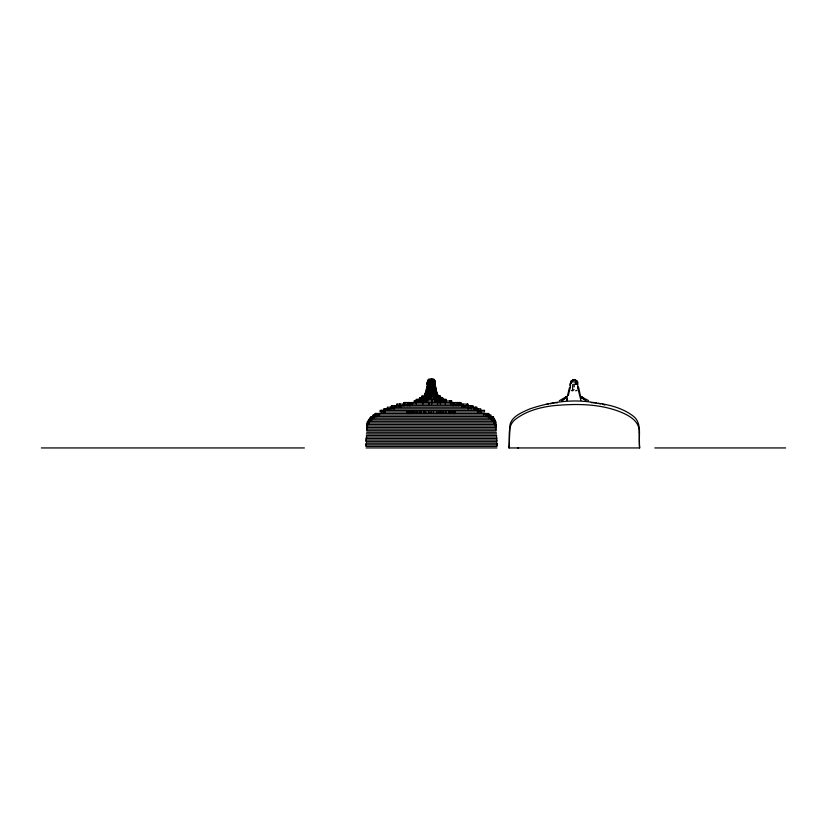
<?xml version="1.0" encoding="UTF-8"?>
<svg xmlns="http://www.w3.org/2000/svg" width="827" height="827" viewBox="0 0 827 827"><rect width="100%" height="100%" fill="white"/><g stroke="black" fill="none" stroke-linecap="round" stroke-linejoin="round"><path stroke-width="1.24" d="M564.603 398.738L564.831 397.797L566.971 397.105L561.843 400.713L564.066 399.1M509.101 447.945C510.259 438.527 506.527 426.68 514.921 419.713C525.569 411.288 539.09 407.525 552.384 405.799C575.303 403.576 599.575 403.431 621.263 412.27C629.719 415.857 639.86 421.563 639.157 432.294M570.33 388.245L570.64 381.381L574.01 379.624L577.525 381.33L577.856 388.256L580.916 400.392M569.989 385.806L570.051 383.687M569.483 387.605L567.25 396.753M570.961 383.221L570.64 381.381M639.529 447.883L639.23 432.707M569.782 389.114L568.366 395.44M578.445 389.072L578.197 386.881M570.361 384.017L572.181 381.65L572.429 379.944L573.866 379.717L575.726 379.882L575.416 384.39L577.804 383.945M509.908 429.72L508.946 447.945L639.736 447.945C638.03 437.607 642.631 424.086 633.864 416.612C623.372 408.28 609.747 404.651 596.577 403.09C574.424 398.583 551.154 401.674 529.931 408.879C521.517 412.549 508.77 417.397 509.835 428.593M572.77 384.421L572.594 389.589M566.516 400.34L567.115 398.283M567.022 400.402L567.539 398.769M518.601 447.872L517.661 447.945M577.163 382.022L577.525 381.33M566.743 396.691L564.831 397.797L567.022 396.422M581.009 396.578L588.462 400.568M575.416 384.39L577.804 382.415L572.181 381.65M574.114 389.6L572.573 390.851L571.323 390.406M565.472 397.177L559.331 400.744M564.831 397.797L566.164 397.229M550.358 403.752L555.186 402.615L557.346 402.852M575.633 390.809L576.884 390.416M545.944 404.455L548.063 404.196M591.284 402.646L596.288 402.77M431.218 381.185L433.059 381.185M427.156 383.749L435.333 383.749L435.333 385.32L427.156 385.32L427.218 382.188L435.271 382.188L435.25 385.32M424.427 397.839L424.458 394.706L437.834 394.706L437.855 399.41M416.26 399.41L446.032 399.41L446.032 400.971M414.213 400.971L451.769 400.971L451.769 402.532M460.753 402.532L460.753 404.103L460.835 402.532L403.958 402.532L403.958 404.103M396.908 404.103L468.061 404.103L468.061 405.664M366.785 426.019L496.086 426.019M366.661 429.151L496.128 429.151L496.128 430.712L366.65 430.712L366.712 427.58L496.035 427.58L496.086 424.447L366.888 424.447L366.816 429.151M366.64 432.283L496.355 432.283M366.382 433.844L496.603 433.844M366.34 435.405L496.748 435.405M496.707 436.976L366.361 436.976L366.278 441.67M366.185 440.109L496.717 440.109M366.082 444.802L496.893 444.802M41.35 447.945L304.377 447.945M366.103 447.934L496.893 447.934M654.839 447.945L785.65 447.945M581.805 397.56L582.952 397.673L580.792 396.329M598.366 403.431L600.609 403.845M602.697 404.176L604.878 405.013M581.639 397.146L582.952 397.673L581.681 397.901L580.854 397.012M583.283 398.593L585.971 400.506L580.947 396.753M580.771 396.753L584.11 399.493L580.626 396.598M580.254 395.172L578.642 387.543M574.114 384.1L574.196 386.891M496.727 443.241L496.686 446.363M496.613 436.976L496.634 438.537M496.624 440.109L496.624 441.67M495.931 424.447L495.931 422.886L367.136 422.886L367.167 426.019M495.931 426.019L495.828 429.151M495.683 422.886L495.683 421.325L367.395 421.325L367.364 426.019M495.724 424.447L495.724 427.58M495.476 421.325L495.476 422.886M495.321 422.886L495.321 424.447M495.228 424.447L495.228 426.019M495.032 422.886L495.042 419.754L368.439 419.754L368.439 421.325M494.629 422.886L494.629 424.447M494.277 421.325L494.277 422.886M494.164 419.754L494.164 421.325M493.988 419.754L493.988 418.193L369.473 418.193L369.473 419.754M493.812 418.193L493.812 419.754M493.771 421.325L493.771 422.886M493.647 418.193L493.647 419.754M493.047 418.193L493.047 416.622L370.713 416.622L370.713 418.193M493.15 419.754L493.15 421.325M492.913 421.325L492.82 416.622M492.727 419.754L492.727 421.325M492.665 416.622L492.665 418.193M492.075 418.193L492.075 419.754M491.579 418.193L491.579 419.754M491.3 416.622L491.166 419.754M491.042 416.622L491.011 415.061L372.925 415.061L372.925 416.622M490.638 416.622L490.638 418.193M490.163 416.622L490.163 418.193M489.832 415.061L489.832 416.622M489.212 416.622L489.212 418.193M488.912 415.061L488.912 413.49L375.003 413.49L375.003 415.061M488.55 415.061L488.55 416.622M487.527 413.49L487.672 416.622M486.834 415.061L486.834 416.622M486.638 413.49L486.638 415.061M485.511 413.49L485.511 415.061M483.588 413.49L483.588 415.061M481.231 410.368L481.231 411.929M480.683 410.368L480.683 408.796L383.707 408.796L383.769 411.929M479.991 410.368L479.991 411.929M478.43 408.796L478.419 411.929M477.696 408.796L477.696 410.368M477.51 410.368L477.51 411.929M476.993 408.796L476.993 407.235L387.294 407.235L387.408 408.796M476.104 407.235L476.104 408.796M475.938 408.796L475.938 410.368M475.473 407.235L475.473 408.796M473.716 408.796L473.716 410.368M473.003 407.235L473.003 405.664L391.419 405.664L391.419 407.235M471.276 405.664L471.266 408.796M470.449 405.664L470.449 407.235M468.547 407.235L468.547 408.796M468.01 407.235L468.01 408.796M467.555 404.103L467.555 405.664M467.389 404.103L467.369 407.235M465.219 405.664L465.219 407.235M462.986 404.103L462.986 405.664M462.8 405.664L462.8 407.235M461.559 404.103L461.673 407.235M458.675 402.532L458.675 404.103M458.561 404.103L458.561 405.664M458.189 402.532L458.189 404.103M456.049 404.103L456.049 405.664M455.201 411.929L455.295 413.49M454.84 411.929L454.84 413.49M454.664 411.929L454.664 413.49M454.602 411.929L454.602 413.49M454.385 411.929L454.385 413.49M454.209 411.929L454.106 413.49M453.992 413.49L453.93 411.929L453.806 413.49M453.713 402.532L453.692 405.664M453.32 411.929L453.32 413.49M452.938 411.929L452.938 413.49M452.71 402.532L452.71 404.103M452.431 404.103L452.431 405.664M451.542 411.929L451.542 413.49M451.294 411.929L451.294 413.49M451.015 400.971L451.015 402.532M450.674 411.929L450.674 413.49M450.632 400.971L450.55 404.103M450.26 400.971L450.26 402.532M450.095 400.971L450.095 402.532M449.826 411.929L449.826 413.49M449.702 411.929L449.702 413.49M449.361 411.929L449.361 413.49M448.916 411.929L448.916 413.49M445.97 399.41L445.918 400.971M445.898 411.929L445.898 413.49M445.391 402.532L445.391 404.103M445.371 411.929L445.371 413.49M445.102 399.41L445.102 400.971M444.637 399.41L444.637 400.971M444.109 399.41L444.109 400.971M443.737 399.41L443.737 400.971M443.51 399.41L443.51 400.971M443.117 399.41L443.117 400.971M443.065 411.929L443.065 413.49M442.827 399.41L442.796 397.839L419.558 397.839L419.558 399.41M442.404 397.839L442.445 402.532M441.949 397.839L441.949 399.41M441.577 397.839L441.556 399.41M441.463 397.839L441.463 399.41M441.37 411.929L441.37 413.49M441.215 397.839L441.287 400.971M441.049 397.839L441.163 399.41M440.553 397.839L440.553 396.278L421.708 396.278L421.708 397.839M440.543 411.929L440.543 413.49M440.357 396.278L440.357 397.839M440.44 402.532L440.44 404.103M440.274 396.278L440.274 397.839M440.129 400.971L440.129 402.532M439.809 396.278L439.84 399.41M439.747 399.41L439.747 400.971M439.395 396.278L439.395 397.839M439.189 396.278L439.199 397.839M439.106 396.278L439.106 397.839M438.775 396.278L438.837 397.839M438.92 411.929L438.92 413.49M438.444 400.971L438.351 397.839M438.114 400.971L438.072 396.278L438.052 399.41M437.721 394.706L437.628 396.278M437.524 396.278L437.524 397.839M437.442 399.41L437.442 400.971M437.535 402.532L437.535 404.103M437.287 396.278L437.256 393.145L425.078 393.145L424.995 396.278M437.111 394.706L437.163 396.278M436.925 393.145L436.925 394.706M437.028 397.839L437.028 399.41M436.759 393.145L436.759 391.574L425.626 391.574L425.626 393.145M436.78 411.929L436.78 413.49M436.666 393.145L436.666 394.706M436.553 396.278L436.553 397.839M436.687 399.41L436.687 400.971M436.449 391.574L436.449 393.145M436.232 393.145L436.305 390.013L426.112 390.013L426.174 393.145L426.225 391.574M436.274 399.41L436.274 400.971M436.077 390.013L436.077 391.574M436.108 394.706L436.108 396.278M436.098 397.839L436.098 399.41M435.912 391.574L435.963 388.452L426.474 388.452L426.37 391.574M435.788 390.013L435.808 386.881L426.608 386.881L426.546 391.574M435.829 396.278L435.829 397.839M435.529 386.881L435.54 390.013M435.55 393.145L435.55 394.706M435.467 394.706L435.467 396.278M435.157 386.881L435.157 388.452M435.116 391.574L435.002 394.706M434.919 385.32L434.888 380.616L427.59 380.616L427.766 385.32M434.857 400.971L434.857 402.532M434.775 380.616L434.775 382.188M434.682 383.749L434.682 385.32M434.682 386.881L434.682 388.452M434.702 390.013L434.702 391.574M434.495 381.185L434.495 379.624L428.035 379.624L428.035 381.185M434.506 388.452L434.506 390.013M434.578 391.574L434.578 393.145M434.537 394.706L434.537 396.278M434.402 380.616L434.402 382.188M434.433 393.145L434.433 394.706M434.32 396.278L434.32 397.839M434.196 390.013L434.196 391.574M433.948 379.624L433.979 381.185M433.989 383.749L433.989 385.32M434.103 391.574L434.103 393.145M433.999 397.839L433.948 399.41M433.793 380.616L433.793 379.055L428.748 379.055L428.758 381.185M433.793 390.013L433.793 391.574M433.762 396.278L433.762 397.839M433.462 388.452L433.462 390.013M433.524 394.706L433.524 396.278M433.503 397.839L433.503 399.41M433.451 411.929L433.451 413.49M433.338 382.188L433.338 383.749M433.317 393.145L433.317 394.706M433.079 391.574L433.079 393.145M433.059 379.624L433.017 382.188M432.759 385.32L432.676 379.624M432.872 386.881L432.862 391.574M432.128 379.055L432.128 380.616M432.118 383.749L432.118 385.32M432.17 399.41L432.17 400.971M431.963 386.881L431.963 388.452M431.787 388.452L431.787 390.013M431.756 391.574L431.673 394.706M431.529 382.188L431.529 383.749M431.58 390.013L431.58 391.574M431.653 399.41L431.632 404.103M431.518 394.706L431.518 396.278M431.198 379.055L431.301 385.32M431.301 386.881L431.26 399.41M431.28 411.929L431.28 413.49M431.053 380.616L431.053 382.188M431.156 396.278L431.156 397.839M430.919 390.013L430.919 393.145M431.012 394.706L431.012 396.278M430.681 379.624L430.681 381.185M430.764 388.452L430.764 390.013M430.764 393.145L430.764 394.706M430.433 383.749L430.433 385.32M430.422 386.881L430.422 388.452M430.257 382.188L430.257 383.749M429.782 382.188L429.761 385.32M429.668 386.881L429.637 391.574M429.409 379.624L429.451 382.188M429.42 391.574L429.42 393.145M429.182 393.145L429.182 394.706M429.182 397.839L429.182 399.41M429.017 386.881L429.089 390.013M428.975 394.706L428.975 396.278M428.965 402.532L428.965 404.103M428.924 380.616L428.924 382.188M428.872 411.929L428.872 413.49M428.655 383.749L428.655 385.32M428.727 390.013L428.727 391.574M428.717 396.278L428.717 397.839M428.448 397.839L428.448 399.41M428.303 388.452L428.417 393.145M428.365 397.839L428.365 399.41M428.169 380.616L428.169 382.188M428.097 393.145L428.097 394.706M428.221 396.278L428.221 397.839M427.921 382.188L427.921 383.749M428.014 388.452L428.014 390.013M427.983 394.706L427.983 396.278M427.828 386.881L427.828 388.452M427.745 390.013L427.9 393.145M427.58 386.881L427.58 388.452M427.724 399.41L427.59 400.971M427.507 382.188L427.518 385.32M427.466 393.145L427.466 394.706M427.27 382.188L427.332 385.32M427.352 386.881L427.352 388.452M427.301 391.574L427.301 393.145M426.959 388.452L426.959 390.013M426.959 394.706L426.959 396.278M426.804 386.881L426.825 390.013M426.866 393.145L426.866 394.706M426.515 396.278L426.515 397.839M426.277 394.706L426.277 396.278M426.246 397.839L426.246 399.41M426.06 399.41L426.06 400.971M425.926 391.574L425.936 393.145M425.75 393.145L425.75 394.706M425.802 400.971L425.802 402.532M425.626 411.929L425.626 413.49M425.491 393.145L425.491 394.706M425.254 393.145L425.316 396.278M425.316 397.839L425.316 399.41M424.923 396.278L424.923 397.839M424.768 399.41L424.768 400.971M424.52 394.706L424.499 399.41M424.323 399.41L424.323 400.971M424.447 411.929L424.447 413.49M424.168 396.278L424.158 400.971M424.024 399.41L424.024 397.839L423.817 400.971M423.589 411.929L423.589 413.49M423.269 399.41L423.269 400.971M423.155 397.839L423.155 399.41M423.083 397.839L422.948 396.278L422.897 397.839M423.042 400.971L423.042 402.532M422.638 399.41L422.638 400.971M422.731 402.532L422.731 404.103M422.556 396.278L422.556 399.41M422.07 396.278L422.07 397.839M421.935 396.278L421.915 397.839M421.832 399.41L421.832 400.971M421.501 397.839L421.501 399.41M421.232 397.839L421.232 399.41M421.077 397.839L421.077 399.41M421.036 411.929L421.036 413.49M420.933 399.41L420.933 400.971M420.788 397.839L420.819 399.41M420.54 399.41L420.54 400.971M420.333 397.839L420.333 399.41M420.075 399.41L420.075 400.971M419.702 397.839L419.682 399.41M419.361 411.929L419.361 413.49M418.793 399.41L418.793 400.971M418.658 399.41L418.658 400.971M418.441 399.41L418.441 400.971M417.294 399.41L417.294 400.971M417.077 411.929L417.077 413.49M416.808 411.929L416.808 413.49M416.457 411.929L416.457 413.49M416.291 399.41L416.26 400.971M416.322 402.532L416.322 404.103M414.803 411.929L414.803 413.49M414.286 400.971L414.213 402.532M413.562 411.929L413.562 413.49M412.9 411.929L412.9 413.49M412.663 402.532L412.663 404.103M412.611 411.929L412.611 413.49M411.908 411.929L411.908 413.49M411.67 402.532L411.67 404.103M411.143 411.929L411.143 413.49M411.009 411.929L411.009 413.49M410.761 411.929L410.761 413.49M409.996 404.103L409.996 405.664M410.099 411.929L410.099 413.49M409.489 402.532L409.541 405.664M409.427 411.929L409.427 413.49M409.117 411.929L409.117 413.49M408.91 411.929L408.91 413.49M408.745 402.532L408.745 404.103M408.528 411.929L408.528 413.49M408.383 411.929L408.321 413.49M408 411.929L408.083 413.49M407.783 411.929L407.814 413.49M407.442 411.929L407.442 413.49M407.287 404.103L407.287 405.664M407.266 411.929L407.266 413.49M407.225 411.929L407.225 413.49M407.039 411.929L407.008 413.49M404.63 405.664L404.496 402.532L404.465 404.103M404.269 402.532L404.269 404.103M403.349 404.103L403.349 405.664M401.477 405.664L401.477 407.235M400.371 405.664L400.371 407.235M400.185 404.103L400.185 405.664M399.565 404.103L399.565 405.664M398.449 405.664L398.449 407.235M397.043 404.103L396.908 405.664M395.782 405.664L395.782 407.235M394.758 405.664L394.758 407.235M394.417 407.235L394.417 408.796M393.683 407.235L393.683 408.796M391.75 405.664L391.895 408.796M390.633 407.235L390.633 408.796M389.114 408.796L389.114 410.368M387.201 408.796L387.201 410.368M386.457 408.796L386.457 410.368M385.248 410.368L385.248 411.929M384.772 408.796L384.793 411.929M384.545 408.796L384.545 410.368M381.96 410.368L381.96 411.929M381.361 410.368L381.361 411.929M379.531 413.49L379.531 415.061M379.159 413.49L379.159 415.061M377.722 413.49L377.722 415.061M376.854 413.49L376.854 415.061M376.244 415.061L376.244 416.622M376.202 415.061L376.202 416.622M375.644 413.49L375.561 416.622M375.406 413.49L375.406 415.061M374.61 415.061L374.61 416.622M373.411 415.061L373.318 416.622M373.163 416.622L373.163 418.193M372.688 416.622L372.688 418.193M371.933 416.622L372.026 419.754M371.736 416.622L371.695 419.754M371.178 418.193L371.178 419.754M370.424 419.754L370.424 421.325M370.258 418.193L370.248 421.325M369.948 418.193L369.948 419.754M369.524 419.754L369.524 421.325M368.894 419.754L368.894 421.325M368.801 419.754L368.78 422.886M368.491 421.325L368.491 422.886M368.366 422.886L368.366 424.447M368.17 422.886L368.17 424.447M367.519 422.886L367.55 426.019M367.043 426.019L366.919 427.58M366.547 436.976L366.537 438.537M366.351 443.241L366.299 446.363M484.498 410.368L380.069 410.368L380.069 411.929L484.498 411.929L484.498 410.368M496.717 438.537L366.185 438.537L366.227 441.67L496.717 441.67L496.717 438.537M496.882 443.241L366.144 443.241L366.082 446.363L496.893 446.363L496.882 443.241M414.699 402.532L414.699 400.971L414.637 402.532M373.887 418.193L373.887 416.622L373.804 418.193M369.235 422.886L369.235 421.325L369.111 422.886"/></g></svg>
